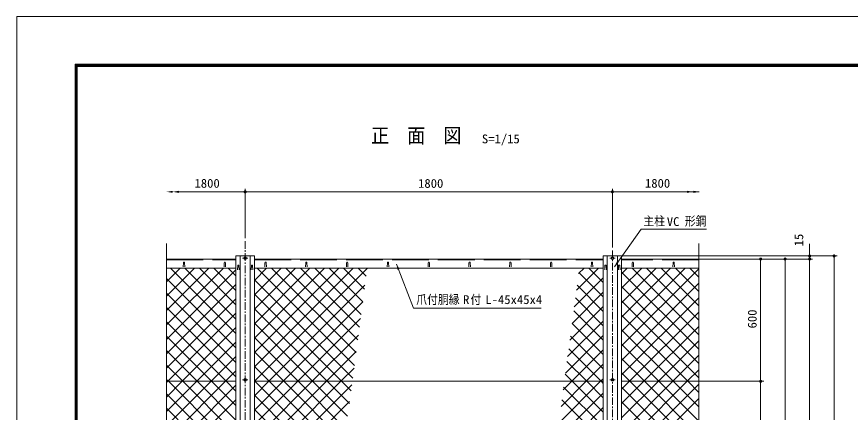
# Model space of a CAD drawing. Units: millimetres, scale not verified. Extents: x -4455 to 4455, y -3150 to 3150.
# Drawn here: x -4455 to -369, y 1209 to 3150 of the extents above; entities that cross this region are included whole.
import ezdxf
from ezdxf.enums import TextEntityAlignment as Align

# ---------------------------------------------------------------- set-up
doc = ezdxf.new("R2010")
doc.units = ezdxf.units.MM
doc.header["$LTSCALE"] = 30
doc.linetypes.add('DASHED', pattern=[7.5, 6, -1.5])
doc.linetypes.add('USER1', pattern=[2, 1.25, -0.25, 0.25, -0.25])
for name, color, linetype, lineweight in [('0-0_7詳細', 7, 'Continuous', 18), ('0-1_1部材', 3, 'Continuous', 18), ('0-2_8部品', 3, 'Continuous', 18), ('0-4_6文字', 3, 'Continuous', 9), ('0-5_5寸法', 1, 'Continuous', 18), ('0-7_SUNPOU', 1, 'Continuous', 18), ('0-8_中心線', 1, 'USER1', 18), ('0-9_2網', 4, 'Continuous', 18), ('0-B_BUHIN', 3, 'Continuous', 18), ('0-F_D-TTL', 7, 'Continuous', 9)]:
    doc.layers.add(name, color=color, linetype=linetype, lineweight=lineweight)
doc.styles.add('ＭＳ ゴシック', font='')
doc.styles.get('ＭＳ ゴシック').set_extended_font_data('MS Gothic')

# ---------------------------------------------------------------- blocks, each defined once
blk = doc.blocks.new('M1')
at = {"layer": '0-7_SUNPOU'}
blk.add_line((-7.5, 0), (-57.86, 0), dxfattribs=at)
for points in [[(0, 0), (-7.5, 0), (-7.44, 0.94)], [(0, 0), (-7.44, -0.94), (-7.5, 0)], [(0, 0), (-7.44, 0.94), (-7.26, 1.87)], [(0, 0), (-7.26, -1.87), (-7.44, -0.94)], [(0, 0), (-7.26, 1.87), (-6.97, 2.76)], [(0, 0), (-6.97, -2.76), (-7.26, -1.87)], [(0, 0), (-6.97, 2.76), (-6.57, 3.61)], [(0, 0), (-6.57, -3.61), (-6.97, -2.76)], [(0, 0), (-6.57, 3.61), (-6.07, 4.41)], [(0, 0), (-6.07, -4.41), (-6.57, -3.61)], [(0, 0), (-6.07, 4.41), (-5.47, 5.13)], [(0, 0), (-5.47, -5.13), (-6.07, -4.41)], [(0, 0), (-5.47, 5.13), (-4.78, 5.78)], [(0, 0), (-4.78, -5.78), (-5.47, -5.13)], [(0, 0), (-4.78, 5.78), (-4.02, 6.33)], [(0, 0), (-4.02, -6.33), (-4.78, -5.78)], [(0, 0), (-4.02, 6.33), (-3.19, 6.79)], [(0, 0), (-3.19, -6.79), (-4.02, -6.33)], [(0, 0), (-3.19, 6.79), (-2.32, 7.13)], [(0, 0), (-2.32, -7.13), (-3.19, -6.79)], [(0, 0), (-2.32, 7.13), (-1.41, 7.37)], [(0, 0), (-1.41, -7.37), (-2.32, -7.13)], [(0, 0), (-1.41, 7.37), (-0.47, 7.49)], [(0, 0), (-0.47, -7.49), (-1.41, -7.37)], [(0, 0), (-0.47, 7.49), (0.47, 7.49)], [(0, 0), (0.47, -7.49), (-0.47, -7.49)], [(0, 0), (0.47, 7.49), (1.41, 7.37)], [(0, 0), (1.41, 7.37), (2.32, 7.13)], [(0, 0), (2.32, 7.13), (3.19, 6.79)], [(0, 0), (3.19, 6.79), (4.02, 6.33)], [(0, 0), (4.02, 6.33), (4.78, 5.78)], [(0, 0), (4.78, 5.78), (5.47, 5.13)], [(0, 0), (5.47, 5.13), (6.07, 4.41)], [(0, 0), (6.07, 4.41), (6.57, 3.61)], [(0, 0), (6.57, 3.61), (6.97, 2.76)], [(0, 0), (6.97, 2.76), (7.26, 1.87)], [(0, 0), (7.26, 1.87), (7.44, 0.94)], [(0, 0), (7.44, 0.94), (7.5, 0)], [(0, 0), (1.41, -7.37), (0.47, -7.49)], [(0, 0), (2.32, -7.13), (1.41, -7.37)], [(0, 0), (3.19, -6.79), (2.32, -7.13)], [(0, 0), (4.02, -6.33), (3.19, -6.79)], [(0, 0), (4.78, -5.78), (4.02, -6.33)], [(0, 0), (5.47, -5.13), (4.78, -5.78)], [(0, 0), (6.07, -4.41), (5.47, -5.13)], [(0, 0), (6.57, -3.61), (6.07, -4.41)], [(0, 0), (6.97, -2.76), (6.57, -3.61)], [(0, 0), (7.26, -1.87), (6.97, -2.76)], [(0, 0), (7.44, -0.94), (7.26, -1.87)], [(0, 0), (7.5, 0), (7.44, -0.94)]]:
    blk.add_solid(points, dxfattribs=at)

msp = doc.modelspace()

# ---------------------------------------------------------------- linework, layer by layer
at = {"layer": '0-0_7詳細', "color": 1}
for p, q in [((-3334.6, 2064.17), (-3334.6, 2305.82)), ((-3304.6, 2290.82), (-1564.6, 2290.82)), ((-1534.6, 2017.24), (-1534.6, 2305.82))]:
    msp.add_line(p, q, dxfattribs=at)
at = {"layer": '0-1_1部材', "color": 4}
for p, q in [((-3720.07, 500.68), (-3720.07, 2036.52)), ((-1111.28, 506.97), (-1111.28, 2036.52))]:
    msp.add_line(p, q, dxfattribs=at)
at = {"layer": '0-1_1部材', "color": 7, "lineweight": 9}
for p, q in [((-3379.6, 1976.05), (-3379.6, -1393.95)), ((-3379.6, 1976.05), (-3289.6, 1976.05)), ((-3289.6, 1976.05), (-3289.6, -1393.95)), ((-1579.6, 1976.05), (-1579.6, -1393.95)), ((-1579.6, 1976.05), (-1489.6, 1976.05)), ((-1489.6, 1976.05), (-1489.6, -1393.95)), ((-3720.07, 1961.05), (-3379.6, 1961.05)), ((-3289.6, 1961.05), (-1579.6, 1961.05)), ((-1111.28, 1961.05), (-1489.6, 1961.05)), ((-3720.07, 1916.05), (-3379.6, 1916.05)), ((-3289.6, 1916.05), (-1579.6, 1916.05)), ((-1111.28, 1916.05), (-1489.6, 1916.05))]:
    msp.add_line(p, q, dxfattribs=at)
at = {"layer": '0-1_1部材'}
for p, q in [((-3359.6, 1976.05), (-3359.6, -1393.95)), ((-3309.6, 1976.05), (-3309.6, -1393.95)), ((-1559.6, 1976.05), (-1559.6, -1393.95)), ((-1509.6, 1976.05), (-1509.6, -1393.95)), ((-3638.35, 1922.55), (-3637.6, 1943.05)), ((-3630.85, 1922.55), (-3631.6, 1943.05)), ((-3438.35, 1922.55), (-3437.6, 1943.05)), ((-3430.85, 1922.55), (-3431.6, 1943.05)), ((-3371.85, 1908.05), (-3371.1, 1928.55)), ((-3364.35, 1908.05), (-3365.1, 1928.55)), ((-3304.85, 1908.05), (-3304.1, 1928.55)), ((-3297.35, 1908.05), (-3298.1, 1928.55)), ((-3238.35, 1922.55), (-3237.6, 1943.05)), ((-3230.85, 1922.55), (-3231.6, 1943.05)), ((-3038.35, 1922.55), (-3037.6, 1943.05)), ((-3030.85, 1922.55), (-3031.6, 1943.05)), ((-2838.35, 1922.55), (-2837.6, 1943.05)), ((-2830.85, 1922.55), (-2831.6, 1943.05)), ((-2638.35, 1922.55), (-2637.6, 1943.05)), ((-2630.85, 1922.55), (-2631.6, 1943.05)), ((-2438.35, 1922.55), (-2437.6, 1943.05)), ((-2430.85, 1922.55), (-2431.6, 1943.05)), ((-2238.35, 1922.55), (-2237.6, 1943.05)), ((-2230.85, 1922.55), (-2231.6, 1943.05)), ((-2038.35, 1922.55), (-2037.6, 1943.05)), ((-2030.85, 1922.55), (-2031.6, 1943.05)), ((-1838.35, 1922.55), (-1837.6, 1943.05)), ((-1830.85, 1922.55), (-1831.6, 1943.05)), ((-1638.35, 1922.55), (-1637.6, 1943.05)), ((-1630.85, 1922.55), (-1631.6, 1943.05)), ((-1571.85, 1908.05), (-1571.1, 1928.55)), ((-1564.35, 1908.05), (-1565.1, 1928.55)), ((-1504.85, 1908.05), (-1504.1, 1928.55)), ((-1497.35, 1908.05), (-1498.1, 1928.55)), ((-1438.35, 1922.55), (-1437.6, 1943.05)), ((-1430.85, 1922.55), (-1431.6, 1943.05)), ((-1238.35, 1922.55), (-1237.6, 1943.05)), ((-1230.85, 1922.55), (-1231.6, 1943.05)), ((-3720.07, 1361.05), (-3379.6, 1361.05)), ((-1579.6, 1361.05), (-3289.6, 1361.05))]:
    msp.add_line(p, q, dxfattribs=at)
at = {"layer": '0-1_1部材', "color": 1, "linetype": 'DASHED'}
for p, q in [((-3720.07, 1957.05), (-3379.6, 1957.05)), ((-3289.6, 1957.05), (-1579.6, 1957.05)), ((-1111.28, 1957.05), (-1489.6, 1957.05))]:
    msp.add_line(p, q, dxfattribs=at)
at = {"layer": '0-1_1部材'}
for centre in [(-3634.6, 1943.05), (-3434.6, 1943.05), (-3368.1, 1928.55), (-3301.1, 1928.55), (-3234.6, 1943.05), (-3034.6, 1943.05), (-2834.6, 1943.05), (-2634.6, 1943.05), (-2434.6, 1943.05), (-2234.6, 1943.05), (-2034.6, 1943.05), (-1834.6, 1943.05), (-1634.6, 1943.05), (-1568.1, 1928.55), (-1501.1, 1928.55), (-1434.6, 1943.05), (-1234.6, 1943.05)]:
    msp.add_arc(centre, 3, 0, 180, dxfattribs=at)
at = {"layer": '0-2_8部品', "color": 1, "linetype": 'USER1'}
for p, q in [((-3348.03, 1965.5), (-3321.15, 1965.5)), ((-3326.4, 1965.55), (-3342.67, 1965.55)), ((-1548.03, 1965.5), (-1521.15, 1965.5)), ((-1526.4, 1965.55), (-1542.67, 1965.55)), ((-3348.03, 1368.18), (-3321.15, 1368.18)), ((-1548.03, 1368.18), (-1521.15, 1368.18))]:
    msp.add_line(p, q, dxfattribs=at)
at = {"layer": '0-2_8部品'}
for centre in [(-3334.6, 1965.5), (-1534.6, 1965.5), (-3334.6, 1368.18), (-1534.6, 1368.18)]:
    msp.add_circle(centre, 6.8, dxfattribs=at)
at = {"layer": '0-4_6文字', "color": 7}
msp.add_line((-2510.17, 1719.88), (-2592.94, 1936.35), dxfattribs=at)
at = {"layer": '0-4_6文字', "color": 1, "lineweight": 18}
msp.add_line((-1883.74, 1719.88), (-2510.17, 1719.88), dxfattribs=at)
at = {"layer": '0-4_6文字', "color": 7}
msp.add_lwpolyline([(-1073.28, 2107.61), (-1394.37, 2107.61), (-1524.74, 1923.11)], dxfattribs=at)
for points in [[(-2593.66, 1938.22), (-2578.08, 1912.06), (-2587.81, 1908.34)], [(-1525.9, 1921.47), (-1512.84, 1948.98), (-1504.33, 1942.97)]]:
    msp.add_solid(points, dxfattribs=at)
at = {"layer": '0-5_5寸法'}
for p, q in [((-3659.71, 2290.82), (-3334.6, 2290.82)), ((-1534.6, 2290.82), (-1141.3, 2290.82)), ((-1170.26, 2290.82), (-1109.76, 2290.82)), ((-568.13, 2006.05), (-568.13, 2036.05)), ((-1491.07, 1976.05), (-553.13, 1976.05)), ((-1112.76, 1976.05), (-433.13, 1976.05)), ((-568.13, 1961.05), (-568.13, 1976.05)), ((-1112.76, 1961.05), (-553.13, 1961.05)), ((-1112.76, 1961.05), (-673.13, 1961.05)), ((-1112.76, 1961.05), (-793.13, 1961.05)), ((-1112.76, 1961.05), (-553.13, 1961.05)), ((-808.13, 1391.05), (-808.13, 1931.05)), ((-688.13, 1931.05), (-688.13, -978.95)), ((-568.13, 1931.05), (-568.13, -1008.95)), ((-568.13, 1931.05), (-568.13, 1901.05)), ((-448.13, -1363.95), (-448.13, 1946.05)), ((-1112.76, 1361.05), (-793.13, 1361.05)), ((-1112.76, 1361.05), (-793.13, 1361.05)), ((-808.13, 801.05), (-808.13, 1331.05))]:
    msp.add_line(p, q, dxfattribs=at)
for points in [[(-3689.71, 2295.82), (-3689.71, 2285.82), (-3719.71, 2290.82)], [(-3659.71, 2295.82), (-3659.71, 2285.82), (-3689.71, 2290.82)], [(-1139.3, 2290.82), (-1169.3, 2285.61), (-1169.3, 2296.03)], [(-1107.76, 2290.82), (-1137.76, 2285.61), (-1137.76, 2296.03)]]:
    msp.add_solid(points, dxfattribs=at)
at = {"layer": '0-8_中心線'}
for p, q in [((-3334.6, 2049.17), (-3334.6, -1421.22)), ((-1534.6, 2002.24), (-1534.6, -1424.78))]:
    msp.add_line(p, q, dxfattribs=at)
at = {"layer": '0-9_2網'}
for p, q in [((-3720.07, 1849.54), (-3653.57, 1916.05)), ((-3720.07, 1778.83), (-3582.86, 1916.05)), ((-3720.07, 1708.12), (-3512.15, 1916.05)), ((-3720.07, 1637.41), (-3441.44, 1916.05)), ((-3720.07, 1566.7), (-3379.6, 1907.17)), ((-3379.6, 1595.12), (-3700.53, 1916.05)), ((-3379.6, 1665.83), (-3629.81, 1916.05)), ((-3379.6, 1736.54), (-3559.1, 1916.05)), ((-3379.6, 1807.25), (-3488.39, 1916.05)), ((-3379.6, 1877.96), (-3417.68, 1916.05)), ((-3289.6, 1855.75), (-3229.3, 1916.05)), ((-3289.6, 1785.04), (-3158.59, 1916.05)), ((-3289.6, 1714.33), (-3087.88, 1916.05)), ((-3289.6, 1643.62), (-3017.17, 1916.05)), ((-3289.6, 1572.91), (-2946.46, 1916.05)), ((-3289.6, 1502.2), (-2875.75, 1916.05)), ((-3289.6, 1431.49), (-2805.04, 1916.05)), ((-3289.33, 1361.05), (-2736.58, 1913.8)), ((-2799.29, 1439.08), (-3276.26, 1916.05)), ((-2791.04, 1501.53), (-3205.55, 1916.05)), ((-2782.79, 1563.99), (-3134.84, 1916.05)), ((-2774.54, 1626.45), (-3064.13, 1916.05)), ((-2766.28, 1688.91), (-2993.42, 1916.05)), ((-2758.03, 1751.37), (-2922.71, 1916.05)), ((-2749.78, 1813.83), (-2852, 1916.05)), ((-2741.53, 1876.29), (-2781.29, 1916.05)), ((-1710.99, 1808.01), (-1602.96, 1916.05)), ((-1700.23, 1889.49), (-1673.67, 1916.05)), ((-1579.6, 1775.02), (-1699.51, 1894.93)), ((-1579.6, 1845.73), (-1649.92, 1916.05)), ((-1489.6, 1887.99), (-1461.54, 1916.05)), ((-1489.6, 1817.28), (-1390.83, 1916.05)), ((-1489.6, 1746.56), (-1320.12, 1916.05)), ((-1489.6, 1675.85), (-1249.41, 1916.05)), ((-1489.6, 1605.14), (-1178.69, 1916.05)), ((-1489.6, 1534.43), (-1111.28, 1912.75)), ((-1111.28, 1518.83), (-1489.6, 1897.15)), ((-1111.28, 1589.54), (-1437.78, 1916.05)), ((-1111.28, 1660.25), (-1367.07, 1916.05)), ((-1111.28, 1730.96), (-1296.36, 1916.05)), ((-1111.28, 1801.68), (-1225.65, 1916.05)), ((-1111.28, 1872.39), (-1154.94, 1916.05)), ((-3379.6, 1524.41), (-3720.07, 1864.88)), ((-2807.54, 1376.62), (-3289.6, 1858.67)), ((-1721.75, 1726.54), (-1579.6, 1868.7)), ((-1489.6, 1463.72), (-1111.28, 1842.04)), ((-3720.07, 1495.99), (-3379.6, 1836.46)), ((-3218.62, 1361.05), (-2747.34, 1832.33)), ((-1732.52, 1645.07), (-1579.6, 1797.99)), ((-1579.6, 1704.31), (-1707.76, 1832.47)), ((-1111.28, 1448.12), (-1489.6, 1826.44)), ((-3379.6, 1453.7), (-3720.07, 1794.17)), ((-3720.07, 1425.28), (-3379.6, 1765.75)), ((-1579.6, 1633.59), (-1716.01, 1770.01)), ((-1489.6, 1393.01), (-1111.28, 1771.33)), ((-3379.6, 1382.98), (-3720.07, 1723.46)), ((-2933.39, 1361.05), (-3289.6, 1717.25)), ((-3147.91, 1361.05), (-2758.1, 1750.85)), ((-1743.28, 1563.59), (-1579.6, 1727.28)), ((-1111.28, 1377.41), (-1489.6, 1755.73)), ((-3713.59, 1361.05), (-3379.6, 1695.04)), ((-1579.6, 1562.88), (-1724.26, 1707.55)), ((-1165.63, 1361.05), (-1489.6, 1685.02)), ((-3004.1, 1361.05), (-3289.6, 1646.54)), ((-3077.2, 1361.05), (-2768.87, 1669.38)), ((-1754.04, 1482.12), (-1579.6, 1656.56)), ((-1579.6, 1492.17), (-1732.51, 1645.09)), ((-3642.88, 1361.05), (-3379.6, 1624.33)), ((-1236.34, 1361.05), (-1489.6, 1614.31)), ((-1380.14, 1361.05), (-1111.28, 1629.91)), ((-3499.08, 1361.05), (-3720.07, 1582.04)), ((-3572.17, 1361.05), (-3379.6, 1553.62)), ((-3074.81, 1361.05), (-3289.6, 1575.83)), ((-3006.49, 1361.05), (-2779.63, 1587.9)), ((-1764.81, 1400.64), (-1579.6, 1585.85)), ((-1579.6, 1421.46), (-1740.76, 1582.63)), ((-1309.43, 1361.05), (-1111.28, 1559.19)), ((-1589.89, 1361.05), (-1749.02, 1520.17)), ((-1307.05, 1361.05), (-1489.6, 1543.59)), ((-3569.79, 1361.05), (-3720.07, 1511.33)), ((-3501.46, 1361.05), (-3379.6, 1482.91)), ((-2935.78, 1361.05), (-2790.39, 1506.43)), ((-1377.76, 1361.05), (-1489.6, 1472.88)), ((-1238.72, 1361.05), (-1111.28, 1488.48)), ((-3640.5, 1361.05), (-3720.07, 1440.62)), ((-1660.6, 1361.05), (-1757.27, 1457.71)), ((-3430.75, 1361.05), (-3379.6, 1412.2)), ((-2865.07, 1361.05), (-2801.16, 1424.96)), ((-1448.47, 1361.05), (-1489.6, 1402.17)), ((-1168.01, 1361.05), (-1111.28, 1417.77)), ((-3711.21, 1361.05), (-3720.07, 1369.91)), ((-3720.07, 1354.57), (-3713.59, 1361.05)), ((-3720.07, 1283.86), (-3642.88, 1361.05)), ((-3720.07, 1213.15), (-3572.17, 1361.05)), ((-3720.07, 1142.44), (-3501.46, 1361.05)), ((-3720.07, 1071.73), (-3430.75, 1361.05)), ((-3379.6, 1029.43), (-3711.21, 1361.05)), ((-3379.6, 1100.14), (-3640.5, 1361.05)), ((-3379.6, 1170.85), (-3569.79, 1361.05)), ((-3379.6, 1241.56), (-3499.08, 1361.05)), ((-3289.6, 1360.78), (-3289.33, 1361.05)), ((-3289.6, 1290.07), (-3218.62, 1361.05)), ((-3289.6, 1219.36), (-3147.91, 1361.05)), ((-3289.6, 1148.65), (-3077.2, 1361.05)), ((-3289.6, 1077.94), (-3006.49, 1361.05)), ((-3289.6, 1007.23), (-2935.78, 1361.05)), ((-3289.6, 936.51), (-2865.07, 1361.05)), ((-2840.55, 1126.78), (-3074.81, 1361.05)), ((-2832.3, 1189.24), (-3004.1, 1361.05)), ((-2824.04, 1251.7), (-2933.39, 1361.05)), ((-1579.6, 1280.04), (-1660.6, 1361.05)), ((-1579.6, 1350.75), (-1589.89, 1361.05)), ((-1489.6, 1251.59), (-1380.14, 1361.05)), ((-1489.6, 1180.88), (-1309.43, 1361.05)), ((-1489.6, 1110.17), (-1238.72, 1361.05)), ((-1489.6, 1039.46), (-1168.01, 1361.05)), ((-1111.28, 1023.86), (-1448.47, 1361.05)), ((-1111.28, 1094.57), (-1377.76, 1361.05)), ((-1111.28, 1165.28), (-1307.05, 1361.05)), ((-1111.28, 1235.99), (-1236.34, 1361.05)), ((-1111.28, 1306.7), (-1165.63, 1361.05)), ((-3720.07, 1001.02), (-3379.6, 1341.49)), ((-3289.6, 865.8), (-2811.92, 1343.48)), ((-1579.6, 1138.62), (-1773.77, 1332.79)), ((-1489.6, 968.75), (-1111.28, 1347.06)), ((-1111.28, 953.15), (-1489.6, 1331.46)), ((-3379.6, 958.72), (-3720.07, 1299.2)), ((-3720.07, 930.3), (-3379.6, 1270.78)), ((-2873.55, 876.94), (-3289.6, 1292.98)), ((-1807.86, 1074.75), (-1579.6, 1303.01)), ((-1579.6, 1067.91), (-1782.02, 1270.33)), ((-1489.6, 898.04), (-1111.28, 1276.35)), ((-3379.6, 888.01), (-3720.07, 1228.48)), ((-3289.6, 795.09), (-2822.68, 1262.01)), ((-1818.62, 993.27), (-1579.6, 1232.3)), ((-1111.28, 882.44), (-1489.6, 1260.75)), ((-2881.8, 814.48), (-3289.6, 1222.27))]:
    msp.add_line(p, q, dxfattribs=at)
for points in [[(-2815.79, 1314.16), (-2862.68, 1361.05), (-3289.6, 1787.96)], [(-1489.6, 1322.3), (-1450.85, 1361.05), (-1111.28, 1700.62)], [(-3379.6, 1312.27), (-3428.37, 1361.05), (-3720.07, 1652.75)], [(-1775.57, 1319.17), (-1733.69, 1361.05), (-1579.6, 1515.14)], [(-2848.8, 1064.32), (-3145.53, 1361.05), (-3289.6, 1505.12)], [(-2857.05, 1001.86), (-3216.24, 1361.05), (-3289.6, 1434.41)], [(-1786.33, 1237.7), (-1662.98, 1361.05), (-1579.6, 1444.43)], [(-1579.6, 1209.33), (-1731.31, 1361.05), (-1765.52, 1395.25)], [(-2865.3, 939.4), (-3286.95, 1361.05), (-3289.6, 1363.7)], [(-1797.1, 1156.22), (-1592.27, 1361.05), (-1579.6, 1373.72)]]:
    msp.add_lwpolyline(points, dxfattribs=at)
at = {"layer": '0-B_BUHIN'}
msp.add_line((-1111.28, 1361.05), (-1489.6, 1361.05), dxfattribs=at)
at = {"layer": '0-F_D-TTL', "color": 2, "lineweight": 18}
msp.add_lwpolyline([(-4454.56, 3150.45), (4455.14, 3150.45), (4455.14, -3149.97), (-4454.56, -3149.97)], close=True, dxfattribs=at)
at = {"layer": '0-F_D-TTL'}
for points in [[(-4168.18, 2917.11), (4168.75, 2917.11), (4168.75, -2916.62), (-4168.18, -2916.62)], [(-4165.53, 2914.45), (4166.1, 2914.45), (4166.1, -2913.97), (-4165.53, -2913.97)], [(-4162.87, 2911.8), (4163.45, 2911.8), (4163.45, -2911.32), (-4162.87, -2911.32)], [(-4160.22, 2909.15), (4160.8, 2909.15), (4160.8, -2908.67), (-4160.22, -2908.67)], [(-4157.57, 2906.5), (4158.15, 2906.5), (4158.15, -2906.02), (-4157.57, -2906.02)]]:
    msp.add_lwpolyline(points, close=True, dxfattribs=at)

# ---------------------------------------------------------------- block references
at = {"layer": '0-0_7詳細', "rotation": 180}
msp.add_blockref('M1', (-3334.6, 2290.82), dxfattribs=at)
at = {"layer": '0-0_7詳細'}
msp.add_blockref('M1', (-1534.6, 2290.82), dxfattribs=at)
at = {"layer": '0-5_5寸法'}
for p, rotation in [((-568.13, 1976.05), 270), ((-808.13, 1961.05), 90), ((-688.13, 1961.05), 90), ((-568.13, 1961.05), 90), ((-568.13, 1961.05), 90), ((-448.13, 1976.05), 90), ((-808.13, 1361.05), 270), ((-808.13, 1361.05), 90)]:
    msp.add_blockref('M1', p, dxfattribs=dict(at, rotation=rotation))

# ---------------------------------------------------------------- texts
at = {"layer": '0-0_7詳細', "color": 3, "style": 'ＭＳ ゴシック', "width": 1.05}
msp.add_text('1800', height=43.33, dxfattribs=at).set_placement((-2487.1, 2297.49), align=Align.BOTTOM_LEFT)
at = {"layer": '0-4_6文字', "color": 7, "style": 'ＭＳ ゴシック', "width": 0.9}
msp.add_text('正\u3000面\u3000図', height=72.14, dxfattribs=at).set_placement((-2717.58, 2509.19), align=Align.BOTTOM_LEFT)
at = {"layer": '0-4_6文字', "style": 'ＭＳ ゴシック'}
for s, width, p in [('S=1/15', 1.05, (-2174.38, 2515.75)), ('主柱', 0.9, (-1383.02, 2112.4)), ('VC', 1.05, (-1268.01, 2109.94)), ('形鋼', 0.9, (-1179.76, 2112.4)), ('爪付胴縁  付', 0.9, (-2496.46, 1727.12)), ('R', 1.05, (-2266.55, 1727.12)), ('L-45x45x4', 1.05, (-2157.46, 1727.12))]:
    msp.add_text(s, height=43.33, dxfattribs=dict(at, width=width)).set_placement(p, align=Align.BOTTOM_LEFT)
at = {"layer": '0-5_5寸法', "color": 3, "style": 'ＭＳ ゴシック', "width": 1.05}
for p in [(-3583.07, 2297.91), (-1375.19, 2297.91)]:
    msp.add_text('1800', height=43.33, dxfattribs=at).set_placement(p, align=Align.BOTTOM_LEFT)
for s, p in [('15', (-586.43, 2023.33)), ('600', (-814.81, 1620.55))]:
    msp.add_text(s, height=43.33, rotation=90, dxfattribs=at).set_placement(p, align=Align.BOTTOM_LEFT)

doc.saveas('drawing.dxf')
